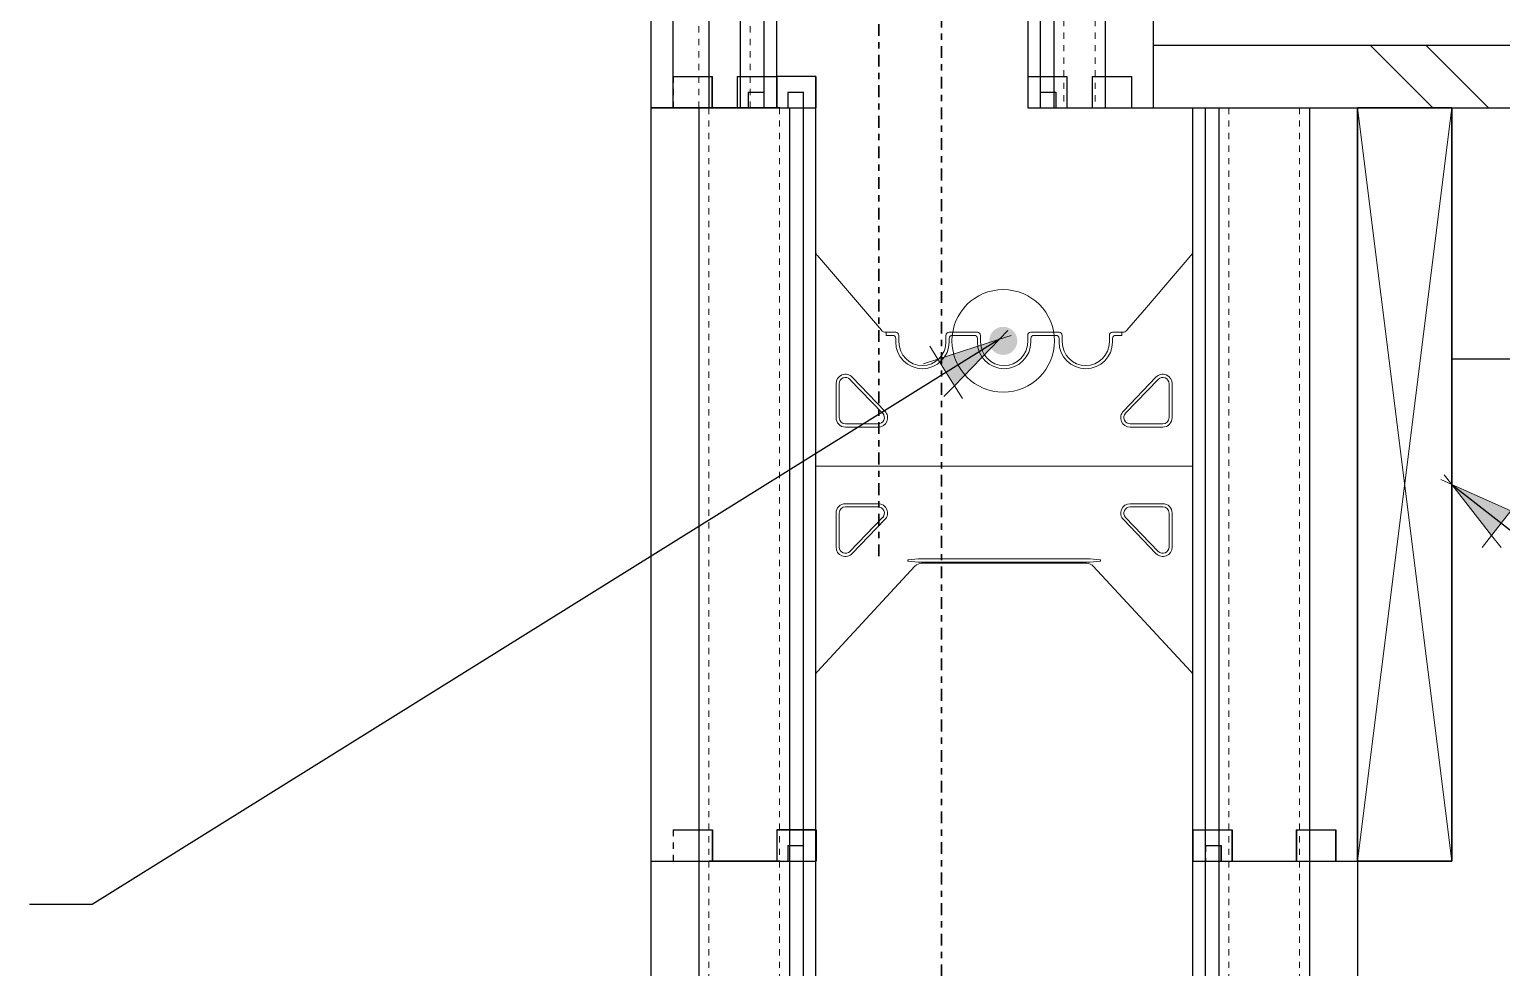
# Model space of a CAD drawing. Header units: inches. Extents: x -97.9 to -4.6, y 287.7 to 374.8.
# Drawn here: x -84.69 to -61.26, y 334.97 to 349.92 of the extents above; entities that cross this region are included whole.
import ezdxf

# ---------------------------------------------------------------- set-up
doc = ezdxf.new("R2010")
doc.units = ezdxf.units.IN
doc.header["$MEASUREMENT"] = 0
for name, pattern in [('CENTER', [2, 1.25, -0.25, 0.25, -0.25]), ('DASHED2', [0.375, 0.25, -0.125]), ('HIDDEN', [0.375, 0.25, -0.125])]:
    doc.linetypes.add(name, pattern=pattern)
for name, color, linetype, lineweight in [('A2 Hatch', 8, 'Continuous', 9), ('A4 medium', 7, 'Continuous', 35), ('DETAILS', 7, 'Continuous', 13), ('DIM', 3, 'Continuous', 13), ('REBAR', 2, 'CENTER', 30)]:
    doc.layers.add(name, color=color, linetype=linetype, lineweight=lineweight)
doc.styles.add('ARCTEXT', font='arctext.shx', dxfattribs={"width": 0.85})
doc.dimstyles.new('ARCTEXT1-4', dxfattribs={"dimtxt": 4, "dimasz": 2, "dimexe": 2, "dimexo": 2, "dimgap": 2, "dimtad": 1, "dimdec": 4, "dimzin": 3, "dimdsep": 46, "dimlunit": 4, "dimtxsty": 'ARCTEXT', "dimblk": 'ARCHTICK', "dimcen": 2, "dimaunit": 1, "dimadec": 0, "dimazin": 0, "dimtfac": 1, "dimtdec": 4, "dimtmove": 2, "dimatfit": 3, "dimldrblk": 'arrow', "dimfxl": 1, "dimtolj": 1, "dimtzin": 0, "dimarcsym": 0})

# ---------------------------------------------------------------- blocks, each defined once
blk = doc.blocks.new('_ArchTick')
at = {"color": 0, "linetype": 'ByBlock', "const_width": 0.15}
blk.add_lwpolyline([(-0.5, -0.5), (0.5, 0.5)], dxfattribs=at)
blk = doc.blocks.new('arrow')
at = {"layer": 'DIM'}
blk.add_hatch(color=253, dxfattribs=at).paths.add_polyline_path([(-2, 0.5), (-2, -0.5), (0, 0)])
at = {"layer": 'DIM', "lineweight": 9}
for points in [[(-2, 0.983), (-2, 0.5), (-2.469, 0.617)], [(0.374, 0.094), (0, 0)], [(0.374, -0.094), (0, 0)], [(-2, -0.983), (-2, -0.5), (-2.469, -0.617)]]:
    blk.add_lwpolyline(points, dxfattribs=at)
at = {"layer": 'DIM', "lineweight": 15}
blk.add_lwpolyline([(0, 0), (-2, -0.5), (-2, 0.5), (0, 0)], dxfattribs=at)

msp = doc.modelspace()

# ---------------------------------------------------------------- hatches: boundary and pattern name
at = {"layer": 'A2 Hatch', "ltscale": 0.15}
h = msp.add_hatch(color=256, dxfattribs=at)
edge = h.paths.add_edge_path()
edge.add_arc((-69.194, 344.955), 0.224, 0, 360)

# ---------------------------------------------------------------- linework, layer by layer
at = {"color": 1}
for p, q in [((-74.455, 361.167), (-74.455, 348.667)), ((-73.88, 361.167), (-73.88, 348.667)), ((-73.38, 361.167), (-73.38, 348.667)), ((-72.805, 361.167), (-72.805, 348.667)), ((-68.805, 361.167), (-68.805, 348.667)), ((-73.005, 360.917), (-73.005, 348.667)), ((-68.605, 360.917), (-68.605, 348.667)), ((-74.805, 360.667), (-74.805, 348.667)), ((-68.39, 360.667), (-68.39, 348.667)), ((-67.57, 360.667), (-67.57, 348.667)), ((-66.805, 360.667), (-66.805, 348.667)), ((-74.455, 349.167), (-73.83, 349.167)), ((-74.455, 349.167), (-73.83, 349.167)), ((-74.455, 349.167), (-73.83, 349.167)), ((-74.455, 349.167), (-73.83, 349.167)), ((-74.455, 349.167), (-73.83, 349.167)), ((-74.455, 349.167), (-73.83, 349.167)), ((-74.455, 349.167), (-73.83, 349.167)), ((-74.455, 349.167), (-73.83, 349.167)), ((-74.455, 349.167), (-73.83, 349.167)), ((-74.455, 349.167), (-73.83, 349.167)), ((-74.455, 349.167), (-73.83, 349.167)), ((-74.455, 349.167), (-73.83, 349.167)), ((-74.455, 349.167), (-73.83, 349.167)), ((-74.455, 349.167), (-73.83, 349.167)), ((-74.455, 349.167), (-73.83, 349.167)), ((-74.455, 349.167), (-73.83, 349.167)), ((-74.45, 349.167), (-73.825, 349.167)), ((-73.83, 349.167), (-73.83, 348.667)), ((-73.83, 349.167), (-73.83, 348.667)), ((-73.83, 349.167), (-73.83, 348.667)), ((-73.83, 349.167), (-73.83, 348.667)), ((-73.83, 349.167), (-73.83, 348.667)), ((-73.83, 349.167), (-73.83, 348.667)), ((-73.83, 349.167), (-73.83, 348.667)), ((-73.83, 349.167), (-73.83, 348.667)), ((-73.83, 349.167), (-73.83, 348.667)), ((-73.83, 349.167), (-73.83, 348.667)), ((-73.83, 349.167), (-73.83, 348.667)), ((-73.83, 349.167), (-73.83, 348.667)), ((-73.83, 349.167), (-73.83, 348.667)), ((-73.83, 349.167), (-73.83, 348.667)), ((-73.83, 349.167), (-73.83, 348.667)), ((-73.83, 349.167), (-73.83, 348.667)), ((-73.825, 349.167), (-73.825, 348.667)), ((-73.43, 349.167), (-73.43, 348.667)), ((-73.43, 349.167), (-72.805, 349.167)), ((-73.43, 349.167), (-73.43, 348.667)), ((-73.43, 349.167), (-72.805, 349.167)), ((-73.43, 349.167), (-73.43, 348.667)), ((-73.43, 349.167), (-72.805, 349.167)), ((-73.43, 349.167), (-73.43, 348.667)), ((-73.43, 349.167), (-72.805, 349.167)), ((-73.43, 349.167), (-73.43, 348.667)), ((-73.43, 349.167), (-72.805, 349.167)), ((-73.43, 349.167), (-73.43, 348.667)), ((-73.43, 349.167), (-72.805, 349.167)), ((-73.43, 349.167), (-73.43, 348.667)), ((-73.43, 349.167), (-72.805, 349.167)), ((-73.43, 349.167), (-73.43, 348.667)), ((-73.43, 349.167), (-72.805, 349.167)), ((-73.43, 349.167), (-73.43, 348.667)), ((-73.43, 349.167), (-72.805, 349.167)), ((-73.43, 349.167), (-73.43, 348.667)), ((-73.43, 349.167), (-72.805, 349.167)), ((-73.43, 349.167), (-73.43, 348.667)), ((-73.43, 349.167), (-72.805, 349.167)), ((-73.43, 349.167), (-73.43, 348.667)), ((-73.43, 349.167), (-72.805, 349.167)), ((-73.43, 349.167), (-73.43, 348.667)), ((-73.43, 349.167), (-72.805, 349.167)), ((-73.43, 349.167), (-73.43, 348.667)), ((-73.43, 349.167), (-72.805, 349.167)), ((-73.43, 349.167), (-73.43, 348.667)), ((-73.43, 349.167), (-72.805, 349.167)), ((-73.43, 349.167), (-73.43, 348.667)), ((-73.43, 349.167), (-72.805, 349.167)), ((-72.8, 349.167), (-72.8, 348.667)), ((-72.175, 349.167), (-72.8, 349.167)), ((-72.18, 349.167), (-72.18, 336.667)), ((-72.175, 349.167), (-72.175, 348.667)), ((-68.805, 349.167), (-68.18, 349.167)), ((-68.805, 349.167), (-68.18, 349.167)), ((-68.805, 349.167), (-68.18, 349.167)), ((-68.805, 349.167), (-68.18, 349.167)), ((-68.805, 349.167), (-68.18, 349.167)), ((-68.805, 349.167), (-68.18, 349.167)), ((-68.805, 349.167), (-68.18, 349.167)), ((-68.805, 349.167), (-68.18, 349.167)), ((-68.805, 349.167), (-68.18, 349.167)), ((-68.805, 349.167), (-68.18, 349.167)), ((-68.805, 349.167), (-68.18, 349.167)), ((-68.805, 349.167), (-68.18, 349.167)), ((-68.805, 349.167), (-68.18, 349.167)), ((-68.805, 349.167), (-68.18, 349.167)), ((-68.805, 349.167), (-68.18, 349.167)), ((-68.805, 349.167), (-68.18, 349.167)), ((-68.18, 349.167), (-68.18, 348.667)), ((-68.18, 349.167), (-68.18, 348.667)), ((-68.18, 349.167), (-68.18, 348.667)), ((-68.18, 349.167), (-68.18, 348.667)), ((-68.18, 349.167), (-68.18, 348.667)), ((-68.18, 349.167), (-68.18, 348.667)), ((-68.18, 349.167), (-68.18, 348.667)), ((-68.18, 349.167), (-68.18, 348.667)), ((-68.18, 349.167), (-68.18, 348.667)), ((-68.18, 349.167), (-68.18, 348.667)), ((-68.18, 349.167), (-68.18, 348.667)), ((-68.18, 349.167), (-68.18, 348.667)), ((-68.18, 349.167), (-68.18, 348.667)), ((-68.18, 349.167), (-68.18, 348.667)), ((-68.18, 349.167), (-68.18, 348.667)), ((-68.18, 349.167), (-68.18, 348.667)), ((-67.78, 349.167), (-67.78, 348.667)), ((-67.78, 349.167), (-67.155, 349.167)), ((-67.78, 349.167), (-67.78, 348.667)), ((-67.78, 349.167), (-67.155, 349.167)), ((-67.78, 349.167), (-67.78, 348.667)), ((-67.78, 349.167), (-67.155, 349.167)), ((-67.78, 349.167), (-67.78, 348.667)), ((-67.78, 349.167), (-67.155, 349.167)), ((-67.78, 349.167), (-67.78, 348.667)), ((-67.78, 349.167), (-67.155, 349.167)), ((-67.78, 349.167), (-67.78, 348.667)), ((-67.78, 349.167), (-67.155, 349.167)), ((-67.78, 349.167), (-67.78, 348.667)), ((-67.78, 349.167), (-67.155, 349.167)), ((-67.78, 349.167), (-67.78, 348.667)), ((-67.78, 349.167), (-67.155, 349.167)), ((-67.78, 349.167), (-67.78, 348.667)), ((-67.78, 349.167), (-67.155, 349.167)), ((-67.78, 349.167), (-67.78, 348.667)), ((-67.78, 349.167), (-67.155, 349.167)), ((-67.78, 349.167), (-67.78, 348.667)), ((-67.78, 349.167), (-67.155, 349.167)), ((-67.78, 349.167), (-67.78, 348.667)), ((-67.78, 349.167), (-67.155, 349.167)), ((-67.78, 349.167), (-67.78, 348.667)), ((-67.78, 349.167), (-67.155, 349.167)), ((-67.78, 349.167), (-67.78, 348.667)), ((-67.78, 349.167), (-67.155, 349.167)), ((-67.78, 349.167), (-67.78, 348.667)), ((-67.78, 349.167), (-67.155, 349.167)), ((-67.78, 349.167), (-67.78, 348.667)), ((-67.78, 349.167), (-67.155, 349.167)), ((-67.155, 349.167), (-67.155, 348.667)), ((-67.155, 349.167), (-67.155, 348.667)), ((-67.155, 349.167), (-67.155, 348.667)), ((-67.155, 349.167), (-67.155, 348.667)), ((-67.155, 349.167), (-67.155, 348.667)), ((-67.155, 349.167), (-67.155, 348.667)), ((-67.155, 349.167), (-67.155, 348.667)), ((-67.155, 349.167), (-67.155, 348.667)), ((-67.155, 349.167), (-67.155, 348.667)), ((-67.155, 349.167), (-67.155, 348.667)), ((-67.155, 349.167), (-67.155, 348.667)), ((-67.155, 349.167), (-67.155, 348.667)), ((-67.155, 349.167), (-67.155, 348.667)), ((-67.155, 349.167), (-67.155, 348.667)), ((-67.155, 349.167), (-67.155, 348.667)), ((-67.155, 349.167), (-67.155, 348.667)), ((-73.255, 348.917), (-73.255, 348.667)), ((-73.255, 348.917), (-73.005, 348.917)), ((-73.255, 348.917), (-73.255, 348.667)), ((-73.255, 348.917), (-73.005, 348.917)), ((-73.255, 348.917), (-73.255, 348.667)), ((-73.255, 348.917), (-73.005, 348.917)), ((-73.255, 348.917), (-73.255, 348.667)), ((-73.255, 348.917), (-73.005, 348.917)), ((-73.255, 348.917), (-73.255, 348.667)), ((-73.255, 348.917), (-73.005, 348.917)), ((-73.255, 348.917), (-73.255, 348.667)), ((-73.255, 348.917), (-73.005, 348.917)), ((-73.255, 348.917), (-73.255, 348.667)), ((-73.255, 348.917), (-73.005, 348.917)), ((-73.255, 348.917), (-73.255, 348.667)), ((-73.255, 348.917), (-73.005, 348.917)), ((-73.255, 348.917), (-73.255, 348.667)), ((-73.255, 348.917), (-73.005, 348.917)), ((-73.255, 348.917), (-73.255, 348.667)), ((-73.255, 348.917), (-73.005, 348.917)), ((-73.255, 348.917), (-73.255, 348.667)), ((-73.255, 348.917), (-73.005, 348.917)), ((-73.255, 348.917), (-73.255, 348.667)), ((-73.255, 348.917), (-73.005, 348.917)), ((-73.255, 348.917), (-73.255, 348.667)), ((-73.255, 348.917), (-73.005, 348.917)), ((-73.255, 348.917), (-73.255, 348.667)), ((-73.255, 348.917), (-73.005, 348.917)), ((-73.255, 348.917), (-73.255, 348.667)), ((-73.255, 348.917), (-73.005, 348.917)), ((-73.255, 348.917), (-73.255, 348.667)), ((-73.255, 348.917), (-73.005, 348.917)), ((-72.625, 348.917), (-72.625, 348.667)), ((-72.625, 348.917), (-72.375, 348.917)), ((-72.38, 348.917), (-72.38, 336.667)), ((-68.605, 348.917), (-68.355, 348.917)), ((-68.605, 348.917), (-68.355, 348.917)), ((-68.605, 348.917), (-68.355, 348.917)), ((-68.605, 348.917), (-68.355, 348.917)), ((-68.605, 348.917), (-68.355, 348.917)), ((-68.605, 348.917), (-68.355, 348.917)), ((-68.605, 348.917), (-68.355, 348.917)), ((-68.605, 348.917), (-68.355, 348.917)), ((-68.605, 348.917), (-68.355, 348.917)), ((-68.605, 348.917), (-68.355, 348.917)), ((-68.605, 348.917), (-68.355, 348.917)), ((-68.605, 348.917), (-68.355, 348.917)), ((-68.605, 348.917), (-68.355, 348.917)), ((-68.605, 348.917), (-68.355, 348.917)), ((-68.605, 348.917), (-68.355, 348.917)), ((-68.605, 348.917), (-68.355, 348.917)), ((-68.355, 348.917), (-68.355, 348.667)), ((-68.355, 348.917), (-68.355, 348.667)), ((-68.355, 348.917), (-68.355, 348.667)), ((-68.355, 348.917), (-68.355, 348.667)), ((-68.355, 348.917), (-68.355, 348.667)), ((-68.355, 348.917), (-68.355, 348.667)), ((-68.355, 348.917), (-68.355, 348.667)), ((-68.355, 348.917), (-68.355, 348.667)), ((-68.355, 348.917), (-68.355, 348.667)), ((-68.355, 348.917), (-68.355, 348.667)), ((-68.355, 348.917), (-68.355, 348.667)), ((-68.355, 348.917), (-68.355, 348.667)), ((-68.355, 348.917), (-68.355, 348.667)), ((-68.355, 348.917), (-68.355, 348.667)), ((-68.355, 348.917), (-68.355, 348.667)), ((-68.355, 348.917), (-68.355, 348.667)), ((-74.805, 348.667), (-74.805, 336.667)), ((-74.805, 348.667), (-72.805, 348.667)), ((-74.805, 348.667), (-73.255, 348.667)), ((-74.805, 348.667), (-72.805, 348.667)), ((-74.805, 348.667), (-72.805, 348.667)), ((-74.805, 348.667), (-73.255, 348.667)), ((-74.805, 348.667), (-72.805, 348.667)), ((-74.805, 348.667), (-72.805, 348.667)), ((-74.805, 348.667), (-72.805, 348.667)), ((-74.805, 348.667), (-73.255, 348.667)), ((-74.805, 348.667), (-72.805, 348.667)), ((-74.805, 348.667), (-72.805, 348.667)), ((-74.805, 348.667), (-73.255, 348.667)), ((-74.805, 348.667), (-72.805, 348.667)), ((-74.805, 348.667), (-72.805, 348.667)), ((-74.805, 348.667), (-72.805, 348.667)), ((-74.805, 348.667), (-73.255, 348.667)), ((-74.805, 348.667), (-72.805, 348.667)), ((-74.805, 348.667), (-72.805, 348.667)), ((-74.805, 348.667), (-73.255, 348.667)), ((-74.805, 348.667), (-72.805, 348.667)), ((-74.805, 348.667), (-72.805, 348.667)), ((-74.805, 348.667), (-72.805, 348.667)), ((-74.805, 348.667), (-73.255, 348.667)), ((-74.805, 348.667), (-72.805, 348.667)), ((-74.805, 348.667), (-72.805, 348.667)), ((-74.805, 348.667), (-73.255, 348.667)), ((-74.805, 348.667), (-72.805, 348.667)), ((-74.805, 348.667), (-72.805, 348.667)), ((-74.805, 348.667), (-72.805, 348.667)), ((-74.805, 348.667), (-73.255, 348.667)), ((-74.805, 348.667), (-72.805, 348.667)), ((-74.805, 348.667), (-72.805, 348.667)), ((-74.805, 348.667), (-73.255, 348.667)), ((-74.805, 348.667), (-72.805, 348.667)), ((-74.805, 348.667), (-72.805, 348.667)), ((-74.805, 348.667), (-72.805, 348.667)), ((-74.805, 348.667), (-73.255, 348.667)), ((-74.805, 348.667), (-72.805, 348.667)), ((-74.805, 348.667), (-72.805, 348.667)), ((-74.805, 348.667), (-73.255, 348.667)), ((-74.805, 348.667), (-72.805, 348.667)), ((-74.805, 348.667), (-72.805, 348.667)), ((-74.805, 348.667), (-72.805, 348.667)), ((-74.805, 348.667), (-73.255, 348.667)), ((-74.805, 348.667), (-72.805, 348.667)), ((-74.805, 348.667), (-72.805, 348.667)), ((-74.805, 348.667), (-73.255, 348.667)), ((-74.805, 348.667), (-72.805, 348.667)), ((-74.805, 348.667), (-72.805, 348.667)), ((-74.805, 348.667), (-72.805, 348.667)), ((-74.805, 348.667), (-73.255, 348.667)), ((-74.805, 348.667), (-72.805, 348.667)), ((-74.805, 348.667), (-72.805, 348.667)), ((-74.805, 348.667), (-73.255, 348.667)), ((-74.805, 348.667), (-72.805, 348.667)), ((-74.805, 348.667), (-72.18, 348.667)), ((-74.8, 348.667), (-72.175, 348.667)), ((-74.8, 348.667), (-72.625, 348.667)), ((-74.04, 348.667), (-74.04, 336.667)), ((-73.38, 348.667), (-73.88, 348.667)), ((-73.38, 348.667), (-73.88, 348.667)), ((-73.38, 348.667), (-73.88, 348.667)), ((-73.38, 348.667), (-73.88, 348.667)), ((-73.38, 348.667), (-73.88, 348.667)), ((-73.38, 348.667), (-73.88, 348.667)), ((-73.38, 348.667), (-73.88, 348.667)), ((-73.38, 348.667), (-73.88, 348.667)), ((-73.38, 348.667), (-73.88, 348.667)), ((-73.38, 348.667), (-73.88, 348.667)), ((-73.38, 348.667), (-73.88, 348.667)), ((-73.38, 348.667), (-73.88, 348.667)), ((-73.38, 348.667), (-73.88, 348.667)), ((-73.38, 348.667), (-73.88, 348.667)), ((-73.38, 348.667), (-73.88, 348.667)), ((-73.38, 348.667), (-73.88, 348.667)), ((-72.75, 348.667), (-73.875, 348.667)), ((-73.005, 348.667), (-72.805, 348.667)), ((-73.005, 348.667), (-72.805, 348.667)), ((-73.005, 348.667), (-72.805, 348.667)), ((-73.005, 348.667), (-72.805, 348.667)), ((-73.005, 348.667), (-72.805, 348.667)), ((-73.005, 348.667), (-72.805, 348.667)), ((-73.005, 348.667), (-72.805, 348.667)), ((-73.005, 348.667), (-72.805, 348.667)), ((-73.005, 348.667), (-72.805, 348.667)), ((-73.005, 348.667), (-72.805, 348.667)), ((-73.005, 348.667), (-72.805, 348.667)), ((-73.005, 348.667), (-72.805, 348.667)), ((-73.005, 348.667), (-72.805, 348.667)), ((-73.005, 348.667), (-72.805, 348.667)), ((-73.005, 348.667), (-72.805, 348.667)), ((-73.005, 348.667), (-72.805, 348.667)), ((-72.595, 348.667), (-72.595, 336.667)), ((-72.375, 348.667), (-72.175, 348.667)), ((-68.805, 348.667), (-66.805, 348.667)), ((-68.805, 348.667), (-68.605, 348.667)), ((-68.805, 348.667), (-66.805, 348.667)), ((-68.805, 348.667), (-66.805, 348.667)), ((-68.805, 348.667), (-68.605, 348.667)), ((-68.805, 348.667), (-66.805, 348.667)), ((-68.805, 348.667), (-66.805, 348.667)), ((-68.805, 348.667), (-66.805, 348.667)), ((-68.805, 348.667), (-68.605, 348.667)), ((-68.805, 348.667), (-66.805, 348.667)), ((-68.805, 348.667), (-66.805, 348.667)), ((-68.805, 348.667), (-68.605, 348.667)), ((-68.805, 348.667), (-66.805, 348.667)), ((-68.805, 348.667), (-66.805, 348.667)), ((-68.805, 348.667), (-66.805, 348.667)), ((-68.805, 348.667), (-68.605, 348.667)), ((-68.805, 348.667), (-66.805, 348.667)), ((-68.805, 348.667), (-66.805, 348.667)), ((-68.805, 348.667), (-68.605, 348.667)), ((-68.805, 348.667), (-66.805, 348.667)), ((-68.805, 348.667), (-66.805, 348.667)), ((-68.805, 348.667), (-66.805, 348.667)), ((-68.805, 348.667), (-68.605, 348.667)), ((-68.805, 348.667), (-66.805, 348.667)), ((-68.805, 348.667), (-66.805, 348.667)), ((-68.805, 348.667), (-68.605, 348.667)), ((-68.805, 348.667), (-66.805, 348.667)), ((-68.805, 348.667), (-66.805, 348.667)), ((-68.805, 348.667), (-66.805, 348.667)), ((-68.805, 348.667), (-68.605, 348.667)), ((-68.805, 348.667), (-66.805, 348.667)), ((-68.805, 348.667), (-66.805, 348.667)), ((-68.805, 348.667), (-68.605, 348.667)), ((-68.805, 348.667), (-66.805, 348.667)), ((-68.805, 348.667), (-66.805, 348.667)), ((-68.805, 348.667), (-66.805, 348.667)), ((-68.805, 348.667), (-68.605, 348.667)), ((-68.805, 348.667), (-66.805, 348.667)), ((-68.805, 348.667), (-66.805, 348.667)), ((-68.805, 348.667), (-68.605, 348.667)), ((-68.805, 348.667), (-66.805, 348.667)), ((-68.805, 348.667), (-66.805, 348.667)), ((-68.805, 348.667), (-66.805, 348.667)), ((-68.805, 348.667), (-68.605, 348.667)), ((-68.805, 348.667), (-66.805, 348.667)), ((-68.805, 348.667), (-66.805, 348.667)), ((-68.805, 348.667), (-68.605, 348.667)), ((-68.805, 348.667), (-66.805, 348.667)), ((-68.805, 348.667), (-66.805, 348.667)), ((-68.805, 348.667), (-66.805, 348.667)), ((-68.805, 348.667), (-68.605, 348.667)), ((-68.805, 348.667), (-66.805, 348.667)), ((-68.805, 348.667), (-66.805, 348.667)), ((-68.805, 348.667), (-68.605, 348.667)), ((-68.805, 348.667), (-66.805, 348.667)), ((-68.805, 348.667), (-66.805, 348.667)), ((-68.39, 348.667), (-66.805, 348.667)), ((-68.39, 348.667), (-66.805, 348.667)), ((-68.39, 348.667), (-66.805, 348.667)), ((-68.39, 348.667), (-66.805, 348.667)), ((-68.39, 348.667), (-66.805, 348.667)), ((-68.39, 348.667), (-66.805, 348.667)), ((-68.39, 348.667), (-66.805, 348.667)), ((-68.39, 348.667), (-66.805, 348.667)), ((-68.39, 348.667), (-66.805, 348.667)), ((-68.39, 348.667), (-66.805, 348.667)), ((-68.39, 348.667), (-66.805, 348.667)), ((-68.39, 348.667), (-66.805, 348.667)), ((-68.39, 348.667), (-66.805, 348.667)), ((-68.39, 348.667), (-66.805, 348.667)), ((-68.39, 348.667), (-66.805, 348.667)), ((-68.39, 348.667), (-66.805, 348.667)), ((-66.18, 348.667), (-63.555, 348.667)), ((-66.18, 348.667), (-66.18, 336.667)), ((-65.98, 348.667), (-65.98, 336.667)), ((-65.765, 348.667), (-63.555, 348.667)), ((-65.765, 348.667), (-65.765, 336.667)), ((-64.32, 348.667), (-64.32, 336.667)), ((-63.555, 348.667), (-63.555, 316.763)), ((-74.45, 337.167), (-73.825, 337.167)), ((-74.45, 337.167), (-73.825, 337.167)), ((-74.446, 337.167), (-73.821, 337.167)), ((-73.825, 337.167), (-73.825, 336.667)), ((-73.825, 337.167), (-73.825, 336.667)), ((-73.821, 337.167), (-73.821, 336.667)), ((-72.8, 337.167), (-72.8, 336.667)), ((-72.8, 337.167), (-72.175, 337.167)), ((-72.8, 337.167), (-72.8, 336.667)), ((-72.175, 337.167), (-72.8, 337.167)), ((-72.796, 337.167), (-72.796, 336.667)), ((-72.796, 337.167), (-72.171, 337.167)), ((-72.18, 337.167), (-72.18, 324.667)), ((-72.175, 337.167), (-72.175, 336.667)), ((-72.175, 337.167), (-72.175, 336.667)), ((-72.171, 337.167), (-72.171, 336.667)), ((-66.18, 337.167), (-66.18, 336.667)), ((-66.18, 337.167), (-66.18, 336.667)), ((-66.18, 337.167), (-66.18, 324.667)), ((-66.18, 337.167), (-65.555, 337.167)), ((-66.175, 337.167), (-66.175, 336.667)), ((-66.175, 337.167), (-65.55, 337.167)), ((-65.555, 337.167), (-65.555, 336.667)), ((-65.55, 337.167), (-65.55, 336.667)), ((-64.53, 337.167), (-64.53, 336.667)), ((-64.53, 337.167), (-63.905, 337.167)), ((-64.525, 337.167), (-64.525, 336.667)), ((-64.525, 337.167), (-63.9, 337.167)), ((-63.905, 337.167), (-63.905, 336.667)), ((-63.9, 337.167), (-63.9, 336.667)), ((-72.625, 336.917), (-72.625, 336.667)), ((-72.625, 336.917), (-72.375, 336.917)), ((-72.625, 336.917), (-72.625, 336.667)), ((-72.625, 336.917), (-72.375, 336.917)), ((-72.621, 336.917), (-72.621, 336.667)), ((-72.621, 336.917), (-72.371, 336.917)), ((-72.38, 336.917), (-72.38, 324.667)), ((-65.98, 336.917), (-65.98, 324.667)), ((-65.98, 336.917), (-65.73, 336.917)), ((-65.975, 336.917), (-65.725, 336.917)), ((-65.73, 336.917), (-65.73, 336.667)), ((-65.725, 336.917), (-65.725, 336.667)), ((-74.805, 336.667), (-74.805, 324.667)), ((-74.8, 336.667), (-72.625, 336.667)), ((-74.8, 336.667), (-72.175, 336.667)), ((-74.8, 336.667), (-72.175, 336.667)), ((-74.8, 336.667), (-72.625, 336.667)), ((-74.796, 336.667), (-72.171, 336.667)), ((-74.796, 336.667), (-72.621, 336.667)), ((-74.04, 336.667), (-74.04, 324.667)), ((-72.75, 336.667), (-73.875, 336.667)), ((-72.75, 336.667), (-73.875, 336.667)), ((-72.746, 336.667), (-73.871, 336.667)), ((-72.595, 336.667), (-72.595, 324.667)), ((-72.375, 336.667), (-72.175, 336.667)), ((-72.375, 336.667), (-72.175, 336.667)), ((-72.371, 336.667), (-72.171, 336.667)), ((-66.18, 336.667), (-63.555, 336.667)), ((-66.18, 336.667), (-63.555, 336.667)), ((-66.18, 336.667), (-65.98, 336.667)), ((-66.175, 336.667), (-63.55, 336.667)), ((-66.175, 336.667), (-65.975, 336.667)), ((-65.765, 336.667), (-63.555, 336.667)), ((-65.765, 336.667), (-65.765, 324.667)), ((-65.76, 336.667), (-63.55, 336.667)), ((-64.32, 336.667), (-64.32, 324.667))]:
    msp.add_line(p, q, dxfattribs=at)
at = {"ltscale": 0.15}
for p, q in [((-66.805, 349.667), (-15.561, 349.667)), ((-72.805, 348.667), (-74.805, 348.667)), ((-72.805, 348.667), (-74.805, 348.667)), ((-72.805, 348.667), (-74.805, 348.667)), ((-72.805, 348.667), (-74.805, 348.667)), ((-72.805, 348.667), (-74.805, 348.667)), ((-72.805, 348.667), (-74.805, 348.667)), ((-72.805, 348.667), (-74.805, 348.667)), ((-72.805, 348.667), (-74.805, 348.667)), ((-72.805, 348.667), (-74.805, 348.667)), ((-72.805, 348.667), (-74.805, 348.667)), ((-72.805, 348.667), (-74.805, 348.667)), ((-72.805, 348.667), (-74.805, 348.667)), ((-72.805, 348.667), (-74.805, 348.667)), ((-72.805, 348.667), (-74.805, 348.667)), ((-72.805, 348.667), (-74.805, 348.667)), ((-72.805, 348.667), (-74.805, 348.667)), ((-73.83, 348.667), (-73.43, 348.667)), ((-73.83, 348.667), (-73.43, 348.667)), ((-73.83, 348.667), (-73.43, 348.667)), ((-73.83, 348.667), (-73.43, 348.667)), ((-73.83, 348.667), (-73.43, 348.667)), ((-73.83, 348.667), (-73.43, 348.667)), ((-73.83, 348.667), (-73.43, 348.667)), ((-73.83, 348.667), (-73.43, 348.667)), ((-73.83, 348.667), (-73.43, 348.667)), ((-73.83, 348.667), (-73.43, 348.667)), ((-73.83, 348.667), (-73.43, 348.667)), ((-73.83, 348.667), (-73.43, 348.667)), ((-73.83, 348.667), (-73.43, 348.667)), ((-73.83, 348.667), (-73.43, 348.667)), ((-73.83, 348.667), (-73.43, 348.667)), ((-73.83, 348.667), (-73.43, 348.667)), ((-73.825, 348.667), (-72.8, 348.667)), ((-68.805, 348.667), (-66.805, 348.667)), ((-68.805, 348.667), (-66.805, 348.667)), ((-68.805, 348.667), (-66.805, 348.667)), ((-68.805, 348.667), (-66.805, 348.667)), ((-68.805, 348.667), (-66.805, 348.667)), ((-68.805, 348.667), (-66.805, 348.667)), ((-68.805, 348.667), (-66.805, 348.667)), ((-68.805, 348.667), (-66.805, 348.667)), ((-68.805, 348.667), (-66.805, 348.667)), ((-68.805, 348.667), (-66.805, 348.667)), ((-68.805, 348.667), (-66.805, 348.667)), ((-68.805, 348.667), (-66.805, 348.667)), ((-68.805, 348.667), (-66.805, 348.667)), ((-68.805, 348.667), (-66.805, 348.667)), ((-68.805, 348.667), (-66.805, 348.667)), ((-68.805, 348.667), (-66.805, 348.667)), ((-66.805, 348.667), (-16.055, 348.667)), ((-62.055, 344.667), (-18.029, 344.667)), ((-73.825, 336.667), (-72.8, 336.667)), ((-73.825, 336.667), (-72.8, 336.667)), ((-73.821, 336.667), (-72.796, 336.667))]:
    msp.add_line(p, q, dxfattribs=at)
at = {"color": 1, "linetype": 'HIDDEN', "ltscale": 0.02}
for p, q in [((-74.455, 349.167), (-73.83, 349.167)), ((-74.455, 349.167), (-73.83, 349.167)), ((-74.455, 349.167), (-73.83, 349.167)), ((-74.455, 349.167), (-73.83, 349.167)), ((-74.455, 349.167), (-73.83, 349.167)), ((-74.455, 349.167), (-73.83, 349.167)), ((-74.455, 349.167), (-73.83, 349.167)), ((-74.455, 349.167), (-73.83, 349.167)), ((-74.455, 349.167), (-73.83, 349.167)), ((-74.455, 349.167), (-73.83, 349.167)), ((-74.455, 349.167), (-73.83, 349.167)), ((-74.455, 349.167), (-73.83, 349.167)), ((-74.455, 349.167), (-73.83, 349.167)), ((-74.455, 349.167), (-73.83, 349.167)), ((-74.455, 349.167), (-73.83, 349.167)), ((-74.455, 349.167), (-73.83, 349.167)), ((-74.455, 349.167), (-73.83, 349.167)), ((-74.455, 349.167), (-73.83, 349.167)), ((-74.455, 349.167), (-73.83, 349.167)), ((-74.455, 349.167), (-73.83, 349.167)), ((-74.455, 349.167), (-73.83, 349.167)), ((-74.455, 349.167), (-73.83, 349.167)), ((-74.455, 349.167), (-73.83, 349.167)), ((-74.455, 349.167), (-73.83, 349.167)), ((-74.455, 349.167), (-73.83, 349.167)), ((-74.455, 349.167), (-73.83, 349.167)), ((-74.455, 349.167), (-73.83, 349.167)), ((-74.455, 349.167), (-73.83, 349.167)), ((-74.455, 349.167), (-73.83, 349.167)), ((-74.455, 349.167), (-73.83, 349.167)), ((-74.455, 349.167), (-73.83, 349.167)), ((-74.455, 349.167), (-73.83, 349.167)), ((-74.455, 349.167), (-73.83, 349.167)), ((-74.455, 349.167), (-73.83, 349.167)), ((-74.455, 349.167), (-73.83, 349.167)), ((-74.455, 349.167), (-73.83, 349.167)), ((-74.455, 349.167), (-73.83, 349.167)), ((-74.455, 349.167), (-73.83, 349.167)), ((-74.455, 349.167), (-73.83, 349.167)), ((-74.455, 349.167), (-73.83, 349.167)), ((-74.45, 349.167), (-73.825, 349.167)), ((-74.45, 349.167), (-74.45, 348.667)), ((-73.83, 349.167), (-73.83, 348.667)), ((-73.83, 349.167), (-73.83, 348.667)), ((-73.83, 349.167), (-73.83, 348.667)), ((-73.83, 349.167), (-73.83, 348.667)), ((-73.83, 349.167), (-73.83, 348.667)), ((-73.83, 349.167), (-73.83, 348.667)), ((-73.83, 349.167), (-73.83, 348.667)), ((-73.83, 349.167), (-73.83, 348.667)), ((-73.83, 349.167), (-73.83, 348.667)), ((-73.83, 349.167), (-73.83, 348.667)), ((-73.83, 349.167), (-73.83, 348.667)), ((-73.83, 349.167), (-73.83, 348.667)), ((-73.83, 349.167), (-73.83, 348.667)), ((-73.83, 349.167), (-73.83, 348.667)), ((-73.83, 349.167), (-73.83, 348.667)), ((-73.83, 349.167), (-73.83, 348.667)), ((-73.83, 349.167), (-73.83, 348.667)), ((-73.83, 349.167), (-73.83, 348.667)), ((-73.83, 349.167), (-73.83, 348.667)), ((-73.83, 349.167), (-73.83, 348.667)), ((-73.83, 349.167), (-73.83, 348.667)), ((-73.83, 349.167), (-73.83, 348.667)), ((-73.83, 349.167), (-73.83, 348.667)), ((-73.83, 349.167), (-73.83, 348.667)), ((-73.83, 349.167), (-73.83, 348.667)), ((-73.83, 349.167), (-73.83, 348.667)), ((-73.83, 349.167), (-73.83, 348.667)), ((-73.83, 349.167), (-73.83, 348.667)), ((-73.83, 349.167), (-73.83, 348.667)), ((-73.83, 349.167), (-73.83, 348.667)), ((-73.83, 349.167), (-73.83, 348.667)), ((-73.83, 349.167), (-73.83, 348.667)), ((-73.83, 349.167), (-73.83, 348.667)), ((-73.83, 349.167), (-73.83, 348.667)), ((-73.83, 349.167), (-73.83, 348.667)), ((-73.83, 349.167), (-73.83, 348.667)), ((-73.83, 349.167), (-73.83, 348.667)), ((-73.83, 349.167), (-73.83, 348.667)), ((-73.83, 349.167), (-73.83, 348.667)), ((-73.83, 349.167), (-73.83, 348.667)), ((-73.825, 349.167), (-73.825, 348.667)), ((-73.43, 349.167), (-73.43, 348.667)), ((-73.43, 349.167), (-72.805, 349.167)), ((-73.43, 349.167), (-73.43, 348.667)), ((-73.43, 349.167), (-72.805, 349.167)), ((-73.43, 349.167), (-73.43, 348.667)), ((-73.43, 349.167), (-72.805, 349.167)), ((-73.43, 349.167), (-73.43, 348.667)), ((-73.43, 349.167), (-72.805, 349.167)), ((-73.43, 349.167), (-73.43, 348.667)), ((-73.43, 349.167), (-72.805, 349.167)), ((-73.43, 349.167), (-73.43, 348.667)), ((-73.43, 349.167), (-72.805, 349.167)), ((-73.43, 349.167), (-73.43, 348.667)), ((-73.43, 349.167), (-72.805, 349.167)), ((-73.43, 349.167), (-73.43, 348.667)), ((-73.43, 349.167), (-72.805, 349.167)), ((-73.43, 349.167), (-73.43, 348.667)), ((-73.43, 349.167), (-72.805, 349.167)), ((-73.43, 349.167), (-73.43, 348.667)), ((-73.43, 349.167), (-72.805, 349.167)), ((-73.43, 349.167), (-73.43, 348.667)), ((-73.43, 349.167), (-72.805, 349.167)), ((-73.43, 349.167), (-73.43, 348.667)), ((-73.43, 349.167), (-72.805, 349.167)), ((-73.43, 349.167), (-73.43, 348.667)), ((-73.43, 349.167), (-72.805, 349.167)), ((-73.43, 349.167), (-73.43, 348.667)), ((-73.43, 349.167), (-72.805, 349.167)), ((-73.43, 349.167), (-73.43, 348.667)), ((-73.43, 349.167), (-72.805, 349.167)), ((-73.43, 349.167), (-73.43, 348.667)), ((-73.43, 349.167), (-72.805, 349.167)), ((-73.43, 349.167), (-73.43, 348.667)), ((-73.43, 349.167), (-72.805, 349.167)), ((-73.43, 349.167), (-73.43, 348.667)), ((-73.43, 349.167), (-72.805, 349.167)), ((-73.43, 349.167), (-73.43, 348.667)), ((-73.43, 349.167), (-72.805, 349.167)), ((-73.43, 349.167), (-73.43, 348.667)), ((-73.43, 349.167), (-72.805, 349.167)), ((-73.43, 349.167), (-73.43, 348.667)), ((-73.43, 349.167), (-72.805, 349.167)), ((-73.43, 349.167), (-73.43, 348.667)), ((-73.43, 349.167), (-72.805, 349.167)), ((-73.43, 349.167), (-73.43, 348.667)), ((-73.43, 349.167), (-72.805, 349.167)), ((-73.43, 349.167), (-73.43, 348.667)), ((-73.43, 349.167), (-72.805, 349.167)), ((-73.43, 349.167), (-73.43, 348.667)), ((-73.43, 349.167), (-72.805, 349.167)), ((-73.43, 349.167), (-73.43, 348.667)), ((-73.43, 349.167), (-72.805, 349.167)), ((-73.43, 349.167), (-73.43, 348.667)), ((-73.43, 349.167), (-72.805, 349.167)), ((-73.43, 349.167), (-73.43, 348.667)), ((-73.43, 349.167), (-72.805, 349.167)), ((-73.43, 349.167), (-73.43, 348.667)), ((-73.43, 349.167), (-72.805, 349.167)), ((-73.43, 349.167), (-73.43, 348.667)), ((-73.43, 349.167), (-72.805, 349.167)), ((-73.43, 349.167), (-73.43, 348.667)), ((-73.43, 349.167), (-72.805, 349.167)), ((-73.43, 349.167), (-73.43, 348.667)), ((-73.43, 349.167), (-72.805, 349.167)), ((-73.43, 349.167), (-73.43, 348.667)), ((-73.43, 349.167), (-72.805, 349.167)), ((-73.43, 349.167), (-73.43, 348.667)), ((-73.43, 349.167), (-72.805, 349.167)), ((-73.43, 349.167), (-73.43, 348.667)), ((-73.43, 349.167), (-72.805, 349.167)), ((-73.43, 349.167), (-73.43, 348.667)), ((-73.43, 349.167), (-72.805, 349.167)), ((-73.43, 349.167), (-73.43, 348.667)), ((-73.43, 349.167), (-72.805, 349.167)), ((-73.43, 349.167), (-73.43, 348.667)), ((-73.43, 349.167), (-72.805, 349.167)), ((-73.43, 349.167), (-73.43, 348.667)), ((-73.43, 349.167), (-72.805, 349.167)), ((-73.43, 349.167), (-73.43, 348.667)), ((-73.43, 349.167), (-72.805, 349.167)), ((-72.8, 349.167), (-72.8, 348.667)), ((-68.805, 349.167), (-68.18, 349.167)), ((-68.805, 349.167), (-68.18, 349.167)), ((-68.805, 349.167), (-68.18, 349.167)), ((-68.805, 349.167), (-68.18, 349.167)), ((-68.805, 349.167), (-68.18, 349.167)), ((-68.805, 349.167), (-68.18, 349.167)), ((-68.805, 349.167), (-68.18, 349.167)), ((-68.805, 349.167), (-68.18, 349.167)), ((-68.805, 349.167), (-68.18, 349.167)), ((-68.805, 349.167), (-68.18, 349.167)), ((-68.805, 349.167), (-68.18, 349.167)), ((-68.805, 349.167), (-68.18, 349.167)), ((-68.805, 349.167), (-68.18, 349.167)), ((-68.805, 349.167), (-68.18, 349.167)), ((-68.805, 349.167), (-68.18, 349.167)), ((-68.805, 349.167), (-68.18, 349.167)), ((-68.805, 349.167), (-68.18, 349.167)), ((-68.805, 349.167), (-68.18, 349.167)), ((-68.805, 349.167), (-68.18, 349.167)), ((-68.805, 349.167), (-68.18, 349.167)), ((-68.805, 349.167), (-68.18, 349.167)), ((-68.805, 349.167), (-68.18, 349.167)), ((-68.805, 349.167), (-68.18, 349.167)), ((-68.805, 349.167), (-68.18, 349.167)), ((-68.805, 349.167), (-68.18, 349.167)), ((-68.805, 349.167), (-68.18, 349.167)), ((-68.805, 349.167), (-68.18, 349.167)), ((-68.805, 349.167), (-68.18, 349.167)), ((-68.805, 349.167), (-68.18, 349.167)), ((-68.805, 349.167), (-68.18, 349.167)), ((-68.805, 349.167), (-68.18, 349.167)), ((-68.805, 349.167), (-68.18, 349.167)), ((-68.805, 349.167), (-68.18, 349.167)), ((-68.805, 349.167), (-68.18, 349.167)), ((-68.805, 349.167), (-68.18, 349.167)), ((-68.805, 349.167), (-68.18, 349.167)), ((-68.805, 349.167), (-68.18, 349.167)), ((-68.805, 349.167), (-68.18, 349.167)), ((-68.805, 349.167), (-68.18, 349.167)), ((-68.805, 349.167), (-68.18, 349.167)), ((-68.18, 349.167), (-68.18, 348.667)), ((-68.18, 349.167), (-68.18, 348.667)), ((-68.18, 349.167), (-68.18, 348.667)), ((-68.18, 349.167), (-68.18, 348.667)), ((-68.18, 349.167), (-68.18, 348.667)), ((-68.18, 349.167), (-68.18, 348.667)), ((-68.18, 349.167), (-68.18, 348.667)), ((-68.18, 349.167), (-68.18, 348.667)), ((-68.18, 349.167), (-68.18, 348.667)), ((-68.18, 349.167), (-68.18, 348.667)), ((-68.18, 349.167), (-68.18, 348.667)), ((-68.18, 349.167), (-68.18, 348.667)), ((-68.18, 349.167), (-68.18, 348.667)), ((-68.18, 349.167), (-68.18, 348.667)), ((-68.18, 349.167), (-68.18, 348.667)), ((-68.18, 349.167), (-68.18, 348.667)), ((-68.18, 349.167), (-68.18, 348.667)), ((-68.18, 349.167), (-68.18, 348.667)), ((-68.18, 349.167), (-68.18, 348.667)), ((-68.18, 349.167), (-68.18, 348.667)), ((-68.18, 349.167), (-68.18, 348.667)), ((-68.18, 349.167), (-68.18, 348.667)), ((-68.18, 349.167), (-68.18, 348.667)), ((-68.18, 349.167), (-68.18, 348.667)), ((-68.18, 349.167), (-68.18, 348.667)), ((-68.18, 349.167), (-68.18, 348.667)), ((-68.18, 349.167), (-68.18, 348.667)), ((-68.18, 349.167), (-68.18, 348.667)), ((-68.18, 349.167), (-68.18, 348.667)), ((-68.18, 349.167), (-68.18, 348.667)), ((-68.18, 349.167), (-68.18, 348.667)), ((-68.18, 349.167), (-68.18, 348.667)), ((-68.18, 349.167), (-68.18, 348.667)), ((-68.18, 349.167), (-68.18, 348.667)), ((-68.18, 349.167), (-68.18, 348.667)), ((-68.18, 349.167), (-68.18, 348.667)), ((-68.18, 349.167), (-68.18, 348.667)), ((-68.18, 349.167), (-68.18, 348.667)), ((-68.18, 349.167), (-68.18, 348.667)), ((-68.18, 349.167), (-68.18, 348.667)), ((-67.78, 349.167), (-67.78, 348.667)), ((-67.78, 349.167), (-67.155, 349.167)), ((-67.78, 349.167), (-67.78, 348.667)), ((-67.78, 349.167), (-67.155, 349.167)), ((-67.78, 349.167), (-67.78, 348.667)), ((-67.78, 349.167), (-67.155, 349.167)), ((-67.78, 349.167), (-67.78, 348.667)), ((-67.78, 349.167), (-67.155, 349.167)), ((-67.78, 349.167), (-67.78, 348.667)), ((-67.78, 349.167), (-67.155, 349.167)), ((-67.78, 349.167), (-67.78, 348.667)), ((-67.78, 349.167), (-67.155, 349.167)), ((-67.78, 349.167), (-67.78, 348.667)), ((-67.78, 349.167), (-67.155, 349.167)), ((-67.78, 349.167), (-67.78, 348.667)), ((-67.78, 349.167), (-67.155, 349.167)), ((-67.78, 349.167), (-67.78, 348.667)), ((-67.78, 349.167), (-67.155, 349.167)), ((-67.78, 349.167), (-67.78, 348.667)), ((-67.78, 349.167), (-67.155, 349.167)), ((-67.78, 349.167), (-67.78, 348.667)), ((-67.78, 349.167), (-67.155, 349.167)), ((-67.78, 349.167), (-67.78, 348.667)), ((-67.78, 349.167), (-67.155, 349.167)), ((-67.78, 349.167), (-67.78, 348.667)), ((-67.78, 349.167), (-67.155, 349.167)), ((-67.78, 349.167), (-67.78, 348.667)), ((-67.78, 349.167), (-67.155, 349.167)), ((-67.78, 349.167), (-67.78, 348.667)), ((-67.78, 349.167), (-67.155, 349.167)), ((-67.78, 349.167), (-67.78, 348.667)), ((-67.78, 349.167), (-67.155, 349.167)), ((-67.78, 349.167), (-67.78, 348.667)), ((-67.78, 349.167), (-67.155, 349.167)), ((-67.78, 349.167), (-67.78, 348.667)), ((-67.78, 349.167), (-67.155, 349.167)), ((-67.78, 349.167), (-67.78, 348.667)), ((-67.78, 349.167), (-67.155, 349.167)), ((-67.78, 349.167), (-67.78, 348.667)), ((-67.78, 349.167), (-67.155, 349.167)), ((-67.78, 349.167), (-67.78, 348.667)), ((-67.78, 349.167), (-67.155, 349.167)), ((-67.78, 349.167), (-67.78, 348.667)), ((-67.78, 349.167), (-67.155, 349.167)), ((-67.78, 349.167), (-67.78, 348.667)), ((-67.78, 349.167), (-67.155, 349.167)), ((-67.78, 349.167), (-67.78, 348.667)), ((-67.78, 349.167), (-67.155, 349.167)), ((-67.78, 349.167), (-67.78, 348.667)), ((-67.78, 349.167), (-67.155, 349.167)), ((-67.78, 349.167), (-67.78, 348.667)), ((-67.78, 349.167), (-67.155, 349.167)), ((-67.78, 349.167), (-67.78, 348.667)), ((-67.78, 349.167), (-67.155, 349.167)), ((-67.78, 349.167), (-67.78, 348.667)), ((-67.78, 349.167), (-67.155, 349.167)), ((-67.78, 349.167), (-67.78, 348.667)), ((-67.78, 349.167), (-67.155, 349.167)), ((-67.78, 349.167), (-67.78, 348.667)), ((-67.78, 349.167), (-67.155, 349.167)), ((-67.78, 349.167), (-67.78, 348.667)), ((-67.78, 349.167), (-67.155, 349.167)), ((-67.78, 349.167), (-67.78, 348.667)), ((-67.78, 349.167), (-67.155, 349.167)), ((-67.78, 349.167), (-67.78, 348.667)), ((-67.78, 349.167), (-67.155, 349.167)), ((-67.78, 349.167), (-67.78, 348.667)), ((-67.78, 349.167), (-67.155, 349.167)), ((-67.78, 349.167), (-67.78, 348.667)), ((-67.78, 349.167), (-67.155, 349.167)), ((-67.78, 349.167), (-67.78, 348.667)), ((-67.78, 349.167), (-67.155, 349.167)), ((-67.78, 349.167), (-67.78, 348.667)), ((-67.78, 349.167), (-67.155, 349.167)), ((-67.78, 349.167), (-67.78, 348.667)), ((-67.78, 349.167), (-67.155, 349.167)), ((-67.78, 349.167), (-67.78, 348.667)), ((-67.78, 349.167), (-67.155, 349.167)), ((-67.78, 349.167), (-67.78, 348.667)), ((-67.78, 349.167), (-67.155, 349.167)), ((-67.155, 349.167), (-67.155, 348.667)), ((-67.155, 349.167), (-67.155, 348.667)), ((-67.155, 349.167), (-67.155, 348.667)), ((-67.155, 349.167), (-67.155, 348.667)), ((-67.155, 349.167), (-67.155, 348.667)), ((-67.155, 349.167), (-67.155, 348.667)), ((-67.155, 349.167), (-67.155, 348.667)), ((-67.155, 349.167), (-67.155, 348.667)), ((-67.155, 349.167), (-67.155, 348.667)), ((-67.155, 349.167), (-67.155, 348.667)), ((-67.155, 349.167), (-67.155, 348.667)), ((-67.155, 349.167), (-67.155, 348.667)), ((-67.155, 349.167), (-67.155, 348.667)), ((-67.155, 349.167), (-67.155, 348.667)), ((-67.155, 349.167), (-67.155, 348.667)), ((-67.155, 349.167), (-67.155, 348.667)), ((-67.155, 349.167), (-67.155, 348.667)), ((-67.155, 349.167), (-67.155, 348.667)), ((-67.155, 349.167), (-67.155, 348.667)), ((-67.155, 349.167), (-67.155, 348.667)), ((-67.155, 349.167), (-67.155, 348.667)), ((-67.155, 349.167), (-67.155, 348.667)), ((-67.155, 349.167), (-67.155, 348.667)), ((-67.155, 349.167), (-67.155, 348.667)), ((-67.155, 349.167), (-67.155, 348.667)), ((-67.155, 349.167), (-67.155, 348.667)), ((-67.155, 349.167), (-67.155, 348.667)), ((-67.155, 349.167), (-67.155, 348.667)), ((-67.155, 349.167), (-67.155, 348.667)), ((-67.155, 349.167), (-67.155, 348.667)), ((-67.155, 349.167), (-67.155, 348.667)), ((-67.155, 349.167), (-67.155, 348.667)), ((-67.155, 349.167), (-67.155, 348.667)), ((-67.155, 349.167), (-67.155, 348.667)), ((-67.155, 349.167), (-67.155, 348.667)), ((-67.155, 349.167), (-67.155, 348.667)), ((-67.155, 349.167), (-67.155, 348.667)), ((-67.155, 349.167), (-67.155, 348.667)), ((-67.155, 349.167), (-67.155, 348.667)), ((-67.155, 349.167), (-67.155, 348.667)), ((-68.605, 348.917), (-68.355, 348.917)), ((-68.605, 348.917), (-68.355, 348.917)), ((-68.605, 348.917), (-68.355, 348.917)), ((-68.605, 348.917), (-68.355, 348.917)), ((-68.605, 348.917), (-68.355, 348.917)), ((-68.605, 348.917), (-68.355, 348.917)), ((-68.605, 348.917), (-68.355, 348.917)), ((-68.605, 348.917), (-68.355, 348.917)), ((-68.605, 348.917), (-68.355, 348.917)), ((-68.605, 348.917), (-68.355, 348.917)), ((-68.605, 348.917), (-68.355, 348.917)), ((-68.605, 348.917), (-68.355, 348.917)), ((-68.605, 348.917), (-68.355, 348.917)), ((-68.605, 348.917), (-68.355, 348.917)), ((-68.605, 348.917), (-68.355, 348.917)), ((-68.605, 348.917), (-68.355, 348.917)), ((-68.605, 348.917), (-68.355, 348.917)), ((-68.605, 348.917), (-68.355, 348.917)), ((-68.605, 348.917), (-68.355, 348.917)), ((-68.605, 348.917), (-68.355, 348.917)), ((-68.605, 348.917), (-68.355, 348.917)), ((-68.605, 348.917), (-68.355, 348.917)), ((-68.605, 348.917), (-68.355, 348.917)), ((-68.605, 348.917), (-68.355, 348.917)), ((-68.605, 348.917), (-68.355, 348.917)), ((-68.605, 348.917), (-68.355, 348.917)), ((-68.605, 348.917), (-68.355, 348.917)), ((-68.605, 348.917), (-68.355, 348.917)), ((-68.605, 348.917), (-68.355, 348.917)), ((-68.605, 348.917), (-68.355, 348.917)), ((-68.605, 348.917), (-68.355, 348.917)), ((-68.605, 348.917), (-68.355, 348.917)), ((-68.605, 348.917), (-68.355, 348.917)), ((-68.605, 348.917), (-68.355, 348.917)), ((-68.605, 348.917), (-68.355, 348.917)), ((-68.605, 348.917), (-68.355, 348.917)), ((-68.605, 348.917), (-68.355, 348.917)), ((-68.605, 348.917), (-68.355, 348.917)), ((-68.605, 348.917), (-68.355, 348.917)), ((-68.605, 348.917), (-68.355, 348.917)), ((-68.355, 348.917), (-68.355, 348.667)), ((-68.355, 348.917), (-68.355, 348.667)), ((-68.355, 348.917), (-68.355, 348.667)), ((-68.355, 348.917), (-68.355, 348.667)), ((-68.355, 348.917), (-68.355, 348.667)), ((-68.355, 348.917), (-68.355, 348.667)), ((-68.355, 348.917), (-68.355, 348.667)), ((-68.355, 348.917), (-68.355, 348.667)), ((-68.355, 348.917), (-68.355, 348.667)), ((-68.355, 348.917), (-68.355, 348.667)), ((-68.355, 348.917), (-68.355, 348.667)), ((-68.355, 348.917), (-68.355, 348.667)), ((-68.355, 348.917), (-68.355, 348.667)), ((-68.355, 348.917), (-68.355, 348.667)), ((-68.355, 348.917), (-68.355, 348.667)), ((-68.355, 348.917), (-68.355, 348.667)), ((-68.355, 348.917), (-68.355, 348.667)), ((-68.355, 348.917), (-68.355, 348.667)), ((-68.355, 348.917), (-68.355, 348.667)), ((-68.355, 348.917), (-68.355, 348.667)), ((-68.355, 348.917), (-68.355, 348.667)), ((-68.355, 348.917), (-68.355, 348.667)), ((-68.355, 348.917), (-68.355, 348.667)), ((-68.355, 348.917), (-68.355, 348.667)), ((-68.355, 348.917), (-68.355, 348.667)), ((-68.355, 348.917), (-68.355, 348.667)), ((-68.355, 348.917), (-68.355, 348.667)), ((-68.355, 348.917), (-68.355, 348.667)), ((-68.355, 348.917), (-68.355, 348.667)), ((-68.355, 348.917), (-68.355, 348.667)), ((-68.355, 348.917), (-68.355, 348.667)), ((-68.355, 348.917), (-68.355, 348.667)), ((-68.355, 348.917), (-68.355, 348.667)), ((-68.355, 348.917), (-68.355, 348.667)), ((-68.355, 348.917), (-68.355, 348.667)), ((-68.355, 348.917), (-68.355, 348.667)), ((-68.355, 348.917), (-68.355, 348.667)), ((-68.355, 348.917), (-68.355, 348.667)), ((-68.355, 348.917), (-68.355, 348.667)), ((-68.355, 348.917), (-68.355, 348.667)), ((-74.45, 337.167), (-73.825, 337.167)), ((-74.45, 337.167), (-74.45, 336.667)), ((-74.45, 337.167), (-73.825, 337.167)), ((-74.45, 337.167), (-74.45, 336.667)), ((-74.446, 337.167), (-73.821, 337.167)), ((-74.446, 337.167), (-74.446, 336.667)), ((-73.825, 337.167), (-73.825, 336.667)), ((-73.825, 337.167), (-73.825, 336.667)), ((-73.821, 337.167), (-73.821, 336.667)), ((-72.8, 337.167), (-72.8, 336.667)), ((-72.8, 337.167), (-72.175, 337.167)), ((-72.8, 337.167), (-72.8, 336.667)), ((-72.796, 337.167), (-72.796, 336.667)), ((-72.796, 337.167), (-72.171, 337.167)), ((-66.18, 337.167), (-65.555, 337.167)), ((-66.18, 337.167), (-65.555, 337.167)), ((-66.175, 337.167), (-65.55, 337.167)), ((-65.555, 337.167), (-65.555, 336.667)), ((-65.555, 337.167), (-65.555, 336.667)), ((-65.55, 337.167), (-65.55, 336.667)), ((-64.53, 337.167), (-64.53, 336.667)), ((-64.53, 337.167), (-63.905, 337.167)), ((-64.53, 337.167), (-64.53, 336.667)), ((-64.53, 337.167), (-63.905, 337.167)), ((-64.525, 337.167), (-64.525, 336.667)), ((-64.525, 337.167), (-63.9, 337.167)), ((-63.905, 337.167), (-63.905, 336.667)), ((-63.905, 337.167), (-63.905, 336.667)), ((-63.9, 337.167), (-63.9, 336.667)), ((-65.98, 336.917), (-65.98, 336.667)), ((-65.98, 336.917), (-65.73, 336.917)), ((-65.98, 336.917), (-65.98, 336.667)), ((-65.98, 336.917), (-65.73, 336.917)), ((-65.975, 336.917), (-65.975, 336.667)), ((-65.975, 336.917), (-65.725, 336.917)), ((-65.73, 336.917), (-65.73, 336.667)), ((-65.73, 336.917), (-65.73, 336.667)), ((-65.725, 336.917), (-65.725, 336.667))]:
    msp.add_line(p, q, dxfattribs=at)
at = {"layer": 'A2 Hatch', "linetype": 'DASHED2', "ltscale": 0.15}
for p, q in [((-74.04, 361.167), (-74.04, 348.667)), ((-73.22, 361.167), (-73.22, 348.667)), ((-68.23, 360.667), (-68.23, 348.667)), ((-67.73, 360.667), (-67.73, 348.667)), ((-73.88, 348.667), (-73.88, 313.262)), ((-72.755, 348.667), (-72.755, 313.643)), ((-65.605, 348.667), (-65.605, 336.667)), ((-64.48, 348.667), (-64.48, 336.667)), ((-65.605, 336.667), (-65.605, 324.667)), ((-64.48, 336.667), (-64.48, 324.667))]:
    msp.add_line(p, q, dxfattribs=at)
at = {"layer": 'A2 Hatch', "ltscale": 0.15}
for p, q in [((-62.354, 348.667), (-63.354, 349.667)), ((-61.47, 348.667), (-62.47, 349.667)), ((-63.555, 348.667), (-62.055, 336.667)), ((-62.055, 348.667), (-63.555, 336.667))]:
    msp.add_line(p, q, dxfattribs=at)
msp.add_circle((-69.194, 344.955), 0.816, dxfattribs=at)
at = {"layer": 'A4 medium', "ltscale": 0.15}
msp.add_lwpolyline([(-62.055, 336.667), (-62.055, 348.667), (-63.555, 348.667), (-63.555, 336.667)], close=True, dxfattribs=at)
at = {"layer": 'DETAILS', "color": 6, "lineweight": 20}
for p, q in [((-72.18, 346.399), (-72.18, 346.382)), ((-72.18, 346.382), (-72.18, 339.621)), ((-72.152, 346.313), (-71.134, 345.123)), ((-66.916, 345.485), (-66.208, 346.313)), ((-66.18, 339.621), (-66.18, 346.382)), ((-67.225, 345.123), (-66.916, 345.485)), ((-71.062, 345.092), (-71.055, 345.092)), ((-70.905, 345.092), (-71.062, 345.092)), ((-71.055, 345.092), (-71.055, 345.042)), ((-71.055, 345.042), (-70.955, 345.042)), ((-70.905, 344.992), (-70.905, 344.937)), ((-70.855, 344.937), (-70.855, 345.042)), ((-70.105, 345.042), (-70.105, 344.937)), ((-69.605, 345.092), (-70.055, 345.092)), ((-70.055, 344.937), (-70.055, 344.992)), ((-70.005, 345.042), (-69.655, 345.042)), ((-69.605, 344.992), (-69.605, 344.937)), ((-69.555, 344.937), (-69.555, 345.042)), ((-68.805, 345.042), (-68.805, 344.937)), ((-68.305, 345.092), (-68.755, 345.092)), ((-68.755, 344.937), (-68.755, 344.992)), ((-68.705, 345.042), (-68.355, 345.042)), ((-68.305, 344.992), (-68.305, 344.937)), ((-68.255, 344.937), (-68.255, 345.042)), ((-67.505, 345.042), (-67.505, 344.937)), ((-67.297, 345.092), (-67.455, 345.092)), ((-67.455, 344.937), (-67.455, 344.992)), ((-67.405, 345.042), (-67.305, 345.042)), ((-67.305, 345.042), (-67.305, 345.092)), ((-67.305, 345.092), (-67.297, 345.092)), ((-71.855, 344.273), (-71.855, 343.732)), ((-71.805, 344.273), (-71.805, 343.732)), ((-71.113, 343.801), (-71.633, 344.342)), ((-71.077, 343.836), (-71.597, 344.377)), ((-66.763, 344.377), (-67.282, 343.836)), ((-66.727, 344.342), (-67.246, 343.801)), ((-66.555, 343.732), (-66.555, 344.273)), ((-66.505, 343.732), (-66.505, 344.273)), ((-71.705, 343.632), (-71.185, 343.632)), ((-71.705, 343.582), (-71.185, 343.582)), ((-67.174, 343.632), (-66.655, 343.632)), ((-67.174, 343.582), (-66.655, 343.582)), ((-72.18, 342.962), (-66.18, 342.962)), ((-71.185, 342.362), (-71.705, 342.362)), ((-66.655, 342.362), (-67.174, 342.362)), ((-71.855, 342.212), (-71.855, 341.671)), ((-71.805, 342.212), (-71.805, 341.671)), ((-71.185, 342.312), (-71.705, 342.312)), ((-71.633, 341.602), (-71.113, 342.143)), ((-71.597, 341.567), (-71.077, 342.108)), ((-67.282, 342.108), (-66.763, 341.567)), ((-67.246, 342.143), (-66.727, 341.602)), ((-66.655, 342.312), (-67.174, 342.312)), ((-66.555, 341.671), (-66.555, 342.212)), ((-66.505, 341.671), (-66.505, 342.212)), ((-70.55, 341.482), (-70.706, 341.467)), ((-70.706, 341.447), (-70.55, 341.432)), ((-69.18, 341.482), (-70.55, 341.482)), ((-70.55, 341.432), (-69.18, 341.432)), ((-70.493, 341.412), (-69.18, 341.412)), ((-67.81, 341.482), (-69.18, 341.482)), ((-69.18, 341.432), (-67.81, 341.432)), ((-69.18, 341.412), (-67.867, 341.412)), ((-67.653, 341.467), (-67.81, 341.482)), ((-67.81, 341.432), (-67.653, 341.447)), ((-72.15, 339.691), (-70.599, 341.368)), ((-67.761, 341.368), (-66.209, 339.691))]:
    msp.add_line(p, q, dxfattribs=at)
for centre, radius, start, end in [((-72.08, 346.382), 0.1, 180, 223.8309), ((-66.28, 346.382), 0.1, 316.1691, 360), ((-71.062, 345.192), 0.1, 223.8309, 270), ((-70.955, 344.992), 0.05, 360, 90), ((-70.905, 345.042), 0.05, 0, 90), ((-70.48, 344.937), 0.425, 180, 360), ((-70.48, 344.937), 0.375, 180, 0), ((-70.055, 345.042), 0.05, 90, 180), ((-70.005, 344.992), 0.05, 90, 180), ((-69.655, 344.992), 0.05, 360, 90), ((-69.605, 345.042), 0.05, 0, 90), ((-69.18, 344.937), 0.425, 180, 270), ((-69.18, 344.937), 0.375, 180, 270), ((-69.18, 344.937), 0.425, 270, 0), ((-69.18, 344.937), 0.375, 270, 0), ((-68.755, 345.042), 0.05, 90, 180), ((-68.705, 344.992), 0.05, 90, 180), ((-68.355, 344.992), 0.05, 0, 90), ((-68.305, 345.042), 0.05, 0, 90), ((-67.88, 344.937), 0.425, 180, 0), ((-67.88, 344.937), 0.375, 180, 0), ((-67.455, 345.042), 0.05, 90, 180), ((-67.405, 344.992), 0.05, 90, 180), ((-67.297, 345.192), 0.1, 270, 316.1691), ((-71.705, 344.273), 0.15, 43.8309, 180), ((-71.705, 344.273), 0.1, 43.8309, 180), ((-66.655, 344.273), 0.15, 0, 136.1691), ((-66.655, 344.273), 0.1, 0, 136.1691), ((-71.705, 343.732), 0.15, 180, 270), ((-71.705, 343.732), 0.1, 180, 270), ((-71.185, 343.732), 0.15, 270, 43.8309), ((-71.185, 343.732), 0.1, 270, 43.8309), ((-67.174, 343.732), 0.15, 136.1691, 270), ((-67.174, 343.732), 0.1, 136.1691, 270), ((-66.655, 343.732), 0.15, 270, 0), ((-66.655, 343.732), 0.1, 270, 360), ((-71.705, 342.212), 0.15, 90, 180), ((-71.185, 342.212), 0.15, 316.1691, 90), ((-67.174, 342.212), 0.15, 90, 223.8309), ((-66.655, 342.212), 0.15, 360, 90), ((-71.705, 342.212), 0.1, 90, 180), ((-71.185, 342.212), 0.1, 316.1691, 90), ((-67.174, 342.212), 0.1, 90, 223.8309), ((-66.655, 342.212), 0.1, 0, 90), ((-71.705, 341.671), 0.15, 180, 316.1691), ((-71.705, 341.671), 0.1, 180, 316.1691), ((-66.655, 341.671), 0.15, 223.8309, 360), ((-66.655, 341.671), 0.1, 223.8309, 0), ((-70.705, 341.457), 0.01, 97.4099, 262.5901), ((-70.493, 341.262), 0.15, 90, 135), ((-67.867, 341.262), 0.15, 45, 90), ((-67.655, 341.457), 0.01, 277.4099, 82.5901), ((-72.08, 339.621), 0.1, 135, 180), ((-66.28, 339.621), 0.1, 360, 45)]:
    msp.add_arc(centre, radius, start, end, dxfattribs=at)
at = {"layer": 'REBAR', "ltscale": 0.15}
for p, q in [((-71.176, 372.425), (-71.176, 341.52)), ((-70.174, 359.398), (-70.174, 314.771))]:
    msp.add_line(p, q, dxfattribs=at)

# ---------------------------------------------------------------- leaders
at = {"layer": 'DIM'}
for points in [[(-69.253, 344.982), (-83.693, 335.978), (-84.693, 335.978)], [(-62.055, 342.667), (-26.047, 314.585), (-25.047, 314.585)]]:
    msp.add_leader(points, dimstyle='ARCTEXT1-4', override={"dimasz": 0.5, "dimtad": 0}, dxfattribs=at)

doc.saveas('drawing.dxf')
